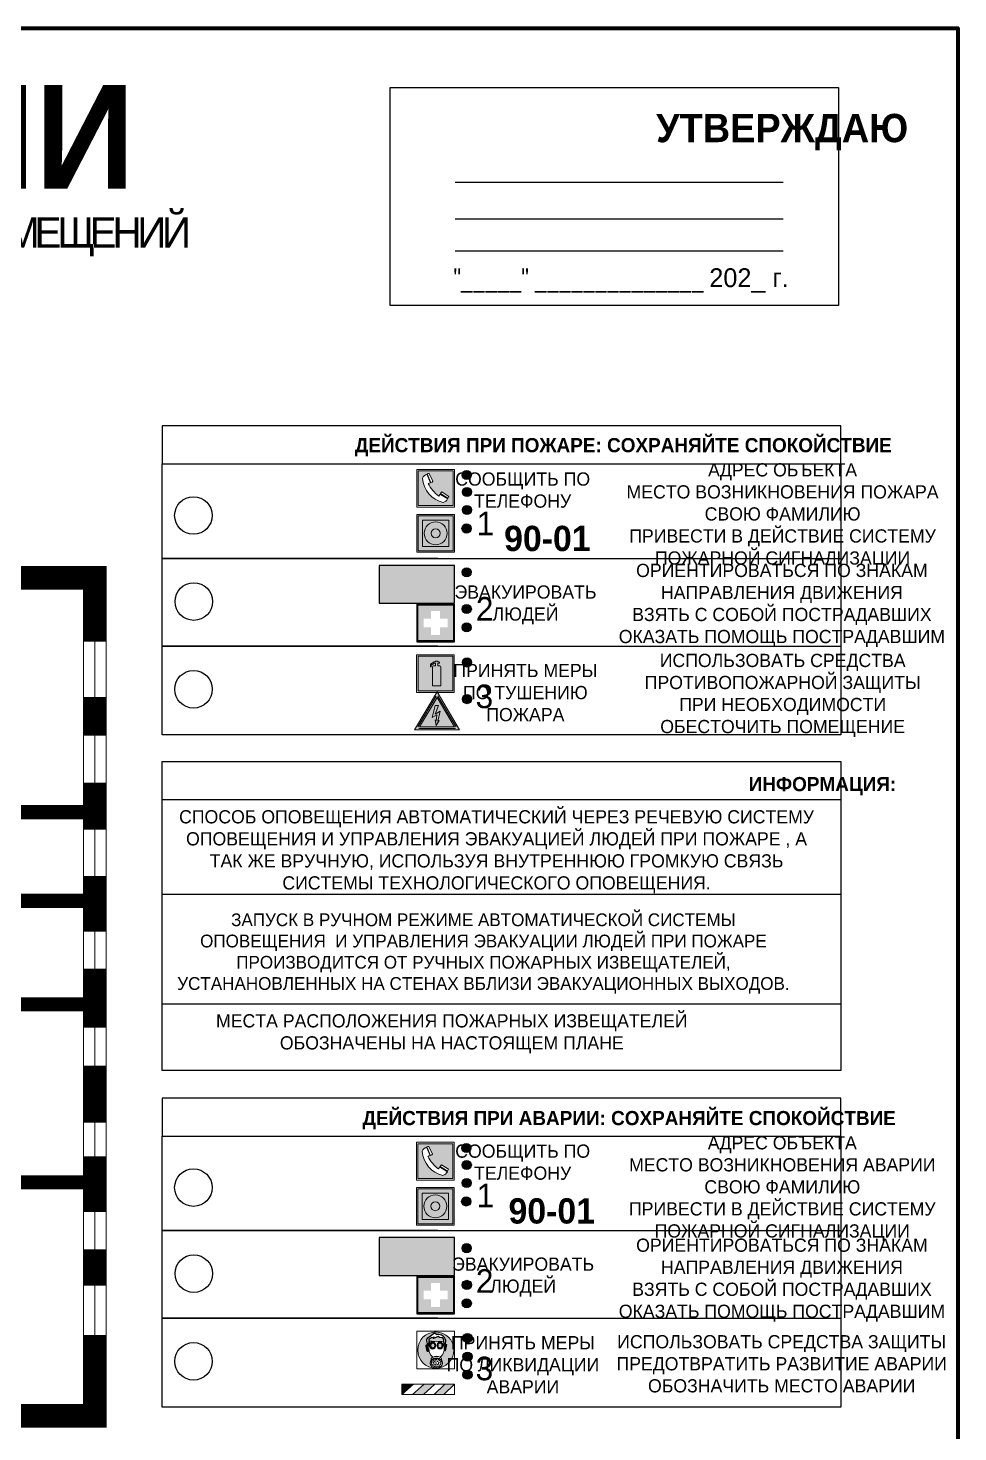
# Model space of a CAD drawing. Header units: millimetres. Extents: x 13810 to 67229, y 12374 to 21950.
# Drawn here: x 18299.7 to 18496.7, y 19186.2 to 19483.6 of the extents above; entities that cross this region are included whole.
import ezdxf

# ---------------------------------------------------------------- set-up
doc = ezdxf.new("R2010")
doc.units = ezdxf.units.MM
doc.styles.add('обычный', font='arial.ttf')

# ---------------------------------------------------------------- blocks, each defined once
blk = doc.blocks.new('A$C3E6D3DDE')
at = {"lineweight": 5}
h = blk.add_hatch(color=40, dxfattribs=at)
h.paths.add_polyline_path([(24.1, 1.45), (16.46, -11.35), (31.74, -11.35)])
h.paths.add_polyline_path([(24.09, -0.46), (30.03, -10.41), (18.14, -10.41)], flags=16)
h.paths.add_polyline_path([(24.54, -3.08), (23.41, -6.02), (25.13, -5.01), (24.33, -8.5), (24.82, -8.27), (23.79, -9.86), (23.4, -8.04), (23.8, -8.43), (24.04, -6.29), (22.39, -7.25), (23.44, -3.08)], flags=0)
h = blk.add_hatch(color=256, dxfattribs=at)
h.paths.add_polyline_path([(24.37, 0.03, 0.567511), (23.82, 0.03), (17.59, -10.4, 0.582454), (17.86, -10.88), (30.32, -10.88, 0.582149), (30.6, -10.4)])
h.paths.add_polyline_path([(24.09, -0.46), (18.14, -10.41), (30.03, -10.41)], flags=16)
h.paths.add_polyline_path([(24.54, -3.08), (23.41, -6.02), (25.13, -5.01), (24.33, -8.5), (24.82, -8.27), (23.79, -9.86), (23.4, -8.04), (23.8, -8.43), (24.04, -6.29), (22.39, -7.25), (23.44, -3.08)], flags=0)
h = blk.add_hatch(color=40, dxfattribs=at)
h.paths.add_polyline_path([(24.09, -0.46), (18.14, -10.41), (30.03, -10.41)])
h.paths.add_polyline_path([(24.82, -8.27), (23.79, -9.86), (23.4, -8.04), (23.8, -8.43), (24.04, -6.29), (22.39, -7.25), (23.44, -3.08), (24.54, -3.08), (23.41, -6.02), (25.13, -5.01), (24.33, -8.5)], flags=16)
at = {"color": 40, "lineweight": 5}
for p, q in [((16.46, -11.35), (24.1, 1.45)), ((24.1, 1.45), (31.74, -11.35))]:
    blk.add_line(p, q, dxfattribs=at)
at = {"lineweight": 5}
for p, q in [((17.59, -10.4), (23.82, 0.03)), ((24.37, 0.03), (30.6, -10.4)), ((18.14, -10.41), (24.09, -0.46)), ((23.44, -3.08), (22.39, -7.25)), ((23.41, -6.02), (24.54, -3.08)), ((24.54, -3.08), (23.44, -3.08)), ((24.09, -0.46), (30.03, -10.41)), ((22.39, -7.25), (24.04, -6.29)), ((23.8, -8.43), (23.4, -8.04)), ((23.4, -8.04), (23.79, -9.86)), ((25.13, -5.01), (23.41, -6.02)), ((23.79, -9.86), (24.82, -8.27)), ((24.04, -6.29), (23.8, -8.43)), ((24.33, -8.5), (25.13, -5.01)), ((24.82, -8.27), (24.33, -8.5)), ((17.86, -10.88), (30.32, -10.88)), ((18.14, -10.41), (30.03, -10.41))]:
    blk.add_line(p, q, dxfattribs=at)
at = {"color": 50, "lineweight": 5}
blk.add_line((31.74, -11.35), (16.46, -11.35), dxfattribs=at)
blk = doc.blocks.new('A$C38D26F80')
h = blk.add_hatch(color=5)
h.dxf.hatch_style = 1
h.paths.add_polyline_path([(-8.77, -4.48, 1), (-0.19, -4.48, 1)])
h.paths.add_polyline_path([(-6.75, -3.58), (-6.75, -3.31), (-6.62, -3.22), (-6.5, -3.22), (-6.42, -3.3), (-6.39, -3.28), (-6.59, -2.23), (-6.59, -2.01), (-6.38, -1.58), (-4.76, -0.4), (-4.13, -0.79, -0.362848), (-2.1, -2.1, -0.201049), (-2.17, -2.48, 0.085434), (-2.26, -3.13), (-1.9, -3.16), (-2.25, -4.7), (-2.4, -4.59), (-2.43, -4.34), (-2.36, -4.34), (-2.14, -3.34), (-2.47, -3.42), (-2.58, -1.95), (-2.77, -1.58), (-3.58, -1.52), (-3.92, -1.26), (-5.05, -1.73), (-4.87, -1.39), (-5.41, -1.6), (-5.41, -1.46), (-6.13, -1.87), (-6.18, -3.5), (-6.56, -3.47), (-6.37, -4.59), (-6.16, -4.43), (-6.16, -4.66), (-6.36, -4.79), (-6.37, -4.8), (-6.51, -4.76)], flags=16)
h.paths.add_polyline_path([(-6.51, -4.76), (-6.36, -4.79), (-6.37, -4.8)], flags=0)
h.paths.add_polyline_path([(-5.92, -2.34, 0.089508), (-2.67, -2.35), (-2.48, -3.88, -0.268602), (-3.4, -6.18, 0.262449), (-5.2, -6.18, -0.268602), (-6.11, -3.88)], flags=16)
edge = h.paths.add_edge_path(flags=16)
edge.add_ellipse((-5.19, -3.41), major_axis=(0, 0.842), ratio=0.848992, start_angle=0, end_angle=360)
edge = h.paths.add_edge_path(flags=0)
edge.add_ellipse((-5.19, -3.39), major_axis=(0, 0.665), ratio=0.853798, start_angle=0, end_angle=360)
edge = h.paths.add_edge_path(flags=0)
edge.add_ellipse((-5.19, -3.4), major_axis=(0, 0.528), ratio=0.864094, start_angle=0, end_angle=360)
edge = h.paths.add_edge_path(flags=16)
edge.add_ellipse((-3.47, -3.4), major_axis=(0, 0.842), ratio=0.848992, start_angle=0, end_angle=360)
h.paths.add_polyline_path([(-3.13, -6.45), (-3.13, -6.84, 0.383174), (-5.57, -6.85), (-5.57, -6.49, -0.369952)], flags=16)
edge = h.paths.add_edge_path(flags=0)
edge.add_ellipse((-3.47, -3.39), major_axis=(0, 0.665), ratio=0.853798, start_angle=0, end_angle=360)
edge = h.paths.add_edge_path(flags=0)
edge.add_ellipse((-3.47, -3.4), major_axis=(0, 0.528), ratio=0.864094, start_angle=0, end_angle=360)
edge = h.paths.add_edge_path(flags=16)
edge.add_ellipse((-4.34, -7.57), major_axis=(-1.48, 0), ratio=0.744955, start_angle=0, end_angle=360)
h.paths.add_polyline_path([(-5.01, -6.85, -1), (-5.15, -6.85, -1)], flags=0)
h.paths.add_polyline_path([(-5.33, -7.14, -1), (-5.47, -7.14, -1)], flags=0)
h.paths.add_polyline_path([(-4.61, -6.71, -1), (-4.74, -6.71, -1)], flags=16)
h.paths.add_polyline_path([(-5.43, -7.51, -1), (-5.57, -7.51, -1)], flags=0)
h.paths.add_polyline_path([(-4.26, -6.67, -1), (-4.4, -6.67, -1)], flags=16)
h.paths.add_polyline_path([(-4.74, -7.14, -1), (-4.88, -7.14, -1)], flags=0)
h.paths.add_polyline_path([(-4.93, -7.43, -1), (-5.07, -7.43, -1)], flags=0)
h.paths.add_polyline_path([(-4.41, -7.07, -1), (-4.54, -7.07, -1)], flags=0)
h.paths.add_polyline_path([(-5.33, -7.87, -1), (-5.46, -7.87, -1)], flags=0)
h.paths.add_polyline_path([(-3.8, -6.71, -1), (-3.94, -6.71, -1)], flags=16)
h.paths.add_polyline_path([(-4.85, -7.78, -1), (-4.98, -7.78, -1)], flags=0)
h.paths.add_polyline_path([(-3.96, -7.14, -1), (-4.1, -7.14, -1)], flags=0)
h.paths.add_polyline_path([(-4.33, -7.53, -1), (-4.47, -7.53, -1)], flags=0)
h.paths.add_polyline_path([(-5.09, -8.12, -1), (-5.23, -8.12, -1)], flags=0)
h.paths.add_polyline_path([(-3.5, -6.94, -1), (-3.64, -6.94, -1)], flags=0)
h.paths.add_polyline_path([(-4.54, -7.97, -1), (-4.68, -7.97, -1)], flags=0)
h.paths.add_polyline_path([(-3.66, -7.39, -1), (-3.8, -7.39, -1)], flags=0)
h.paths.add_polyline_path([(-4.73, -8.35, -1), (-4.86, -8.35, -1)], flags=0)
h.paths.add_polyline_path([(-4.09, -7.96, -1), (-4.23, -7.96, -1)], flags=0)
h.paths.add_polyline_path([(-3.77, -7.74, -1), (-3.91, -7.74, -1)], flags=0)
h.paths.add_polyline_path([(-3.22, -7.27, -1), (-3.35, -7.27, -1)], flags=0)
h.paths.add_polyline_path([(-4.34, -8.4, -1), (-4.47, -8.4, -1)], flags=0)
h.paths.add_polyline_path([(-3.16, -7.61, -1), (-3.3, -7.61, -1)], flags=0)
h.paths.add_polyline_path([(-3.9, -8.35, -1), (-4.04, -8.35, -1)], flags=0)
h.paths.add_polyline_path([(-3.32, -7.91, -1), (-3.46, -7.91, -1)], flags=0)
h.paths.add_polyline_path([(-3.55, -8.23, -1), (-3.69, -8.23, -1)], flags=0)
at = {"color": 5, "lineweight": 5}
for p, q in [((-4.48, 0), (-8.96, 0)), ((-8.96, 0), (-8.96, -4.48)), ((-4.48, 0), (0, 0)), ((0, 0), (0, -4.48)), ((-6.75, -3.31), (-6.62, -3.22)), ((-6.75, -3.58), (-6.75, -3.31)), ((-6.62, -3.22), (-6.5, -3.22)), ((-6.59, -2.01), (-6.38, -1.58)), ((-6.59, -2.23), (-6.59, -2.01)), ((-6.39, -3.28), (-6.59, -2.23)), ((-6.5, -3.22), (-6.42, -3.3)), ((-6.42, -3.3), (-6.39, -3.28)), ((-6.38, -1.58), (-4.76, -0.4)), ((-6.13, -1.87), (-6.18, -3.5)), ((-5.41, -1.46), (-6.13, -1.87)), ((-5.92, -2.34), (-6.11, -3.88)), ((-4.87, -1.39), (-5.41, -1.6)), ((-5.41, -1.6), (-5.41, -1.46)), ((-3.92, -1.26), (-5.05, -1.73)), ((-5.05, -1.73), (-4.87, -1.39)), ((-4.76, -0.4), (-4.13, -0.79)), ((-3.58, -1.52), (-3.92, -1.26)), ((-2.77, -1.58), (-3.58, -1.52)), ((-2.58, -1.95), (-2.77, -1.58)), ((-2.67, -2.34), (-2.48, -3.88)), ((-2.47, -3.42), (-2.58, -1.95)), ((-1.9, -3.16), (-2.26, -3.13)), ((-2.25, -4.7), (-1.9, -3.16)), ((-8.96, -8.96), (-8.96, -4.48)), ((-6.51, -4.76), (-6.75, -3.58)), ((-6.18, -3.5), (-6.56, -3.47)), ((-6.56, -3.47), (-6.37, -4.59)), ((-6.37, -4.8), (-6.51, -4.76)), ((-6.37, -4.59), (-6.16, -4.43)), ((-6.16, -4.66), (-6.37, -4.8)), ((-6.16, -4.43), (-6.16, -4.66)), ((-5.57, -6.49), (-5.57, -6.85)), ((-3.13, -6.45), (-3.13, -6.84)), ((-2.14, -3.34), (-2.47, -3.42)), ((-2.43, -4.34), (-2.4, -4.59)), ((-2.43, -4.34), (-2.36, -4.34)), ((-2.4, -4.59), (-2.25, -4.7)), ((-2.36, -4.34), (-2.14, -3.34)), ((0, -8.96), (0, -4.48)), ((-4.48, -8.96), (-8.96, -8.96)), ((-4.48, -8.96), (0, -8.96))]:
    blk.add_line(p, q, dxfattribs=at)
at = {"color": 5}
for p, q in [((-6.75, -3.31), (-6.62, -3.22)), ((-6.75, -3.58), (-6.75, -3.31)), ((-6.62, -3.22), (-6.5, -3.22)), ((-6.59, -2.01), (-6.38, -1.58)), ((-6.59, -2.23), (-6.59, -2.01)), ((-6.39, -3.28), (-6.59, -2.23)), ((-6.5, -3.22), (-6.42, -3.3)), ((-6.42, -3.3), (-6.39, -3.28)), ((-6.38, -1.58), (-4.76, -0.4)), ((-6.13, -1.87), (-6.18, -3.5)), ((-5.41, -1.46), (-6.13, -1.87)), ((-4.87, -1.39), (-5.41, -1.6)), ((-5.41, -1.6), (-5.41, -1.46)), ((-3.92, -1.26), (-5.05, -1.73)), ((-5.05, -1.73), (-4.87, -1.39)), ((-4.76, -0.4), (-4.13, -0.79)), ((-3.58, -1.52), (-3.92, -1.26)), ((-2.77, -1.58), (-3.58, -1.52)), ((-2.58, -1.95), (-2.77, -1.58)), ((-2.47, -3.42), (-2.58, -1.95)), ((-2.26, -3.13), (-1.9, -3.16)), ((-1.9, -3.16), (-2.25, -4.7)), ((-6.51, -4.76), (-6.75, -3.58)), ((-6.18, -3.5), (-6.56, -3.47)), ((-6.56, -3.47), (-6.37, -4.59)), ((-6.37, -4.8), (-6.51, -4.76)), ((-6.36, -4.79), (-6.51, -4.76)), ((-6.37, -4.59), (-6.16, -4.43)), ((-6.16, -4.66), (-6.37, -4.8)), ((-6.16, -4.66), (-6.36, -4.79)), ((-6.16, -4.43), (-6.16, -4.66)), ((-2.14, -3.34), (-2.47, -3.42)), ((-2.4, -4.59), (-2.43, -4.34)), ((-2.43, -4.34), (-2.36, -4.34)), ((-2.25, -4.7), (-2.4, -4.59)), ((-2.36, -4.34), (-2.14, -3.34))]:
    blk.add_line(p, q, dxfattribs=at)
at = {"color": 5, "lineweight": 5}
for centre, radius in [((-4.48, -4.48), 4.29), ((-4.67, -6.71), 0.0678), ((-4.33, -6.67), 0.0678), ((-3.87, -6.71), 0.0678), ((-5.5, -7.51), 0.0678), ((-5.4, -7.14), 0.0678), ((-5.4, -7.87), 0.0678), ((-5.16, -8.12), 0.0678), ((-5.08, -6.85), 0.0678), ((-5, -7.43), 0.0678), ((-4.91, -7.78), 0.0678), ((-4.81, -7.14), 0.0678), ((-4.79, -8.35), 0.0678), ((-4.61, -7.97), 0.0678), ((-4.47, -7.07), 0.0678), ((-4.4, -7.53), 0.0678), ((-4.4, -8.4), 0.0678), ((-4.16, -7.96), 0.0678), ((-4.03, -7.14), 0.0678), ((-3.97, -8.35), 0.0678), ((-3.84, -7.74), 0.0678), ((-3.73, -7.39), 0.0678), ((-3.62, -8.23), 0.0678), ((-3.57, -6.94), 0.0678), ((-3.39, -7.91), 0.0678), ((-3.28, -7.27), 0.0678), ((-3.23, -7.61), 0.0678)]:
    blk.add_circle(centre, radius, dxfattribs=at)
for centre, radius, start, end in [((-4.28, 6.66), 9.15, 259.6987, 280.1569), ((-0.47, -3.05), 1.79, 161.5846, 182.4584), ((-2.6, -2.2), 0.513, 326.4781, 11.7739), ((-3.66, -4.24), 2.47, 171.573, 231.7124), ((-4.33, -7.88), 1.87, 50.358, 131.5662), ((-4.34, -8.2), 1.82, 48.4943, 132.3565), ((-4.3, -7.78), 1.83, 60.5889, 119.4111), ((-4.93, -4.24), 2.47, 308.2876, 8.427)]:
    blk.add_arc(centre, radius, start, end, dxfattribs=at)
at = {"color": 5}
for centre, radius, start, end in [((-3.89, -2.66), 1.88, 17.387, 97.1599), ((-0.35, -3.07), 1.91, 162.2553, 181.7878), ((-2.6, -2.2), 0.511, 326.3906, 11.8614)]:
    blk.add_arc(centre, radius, start, end, dxfattribs=at)
at = {"color": 5, "lineweight": 5}
for centre, major_axis, ratio in [((-5.19, -3.41), (0, 0.842), 0.848992), ((-5.19, -3.39), (0, 0.665), 0.853798), ((-5.19, -3.4), (0, 0.528), 0.864094), ((-3.47, -3.4), (0, 0.842), 0.848992), ((-3.47, -3.39), (0, 0.665), 0.853798), ((-3.47, -3.4), (0, 0.528), 0.864094), ((-4.34, -7.57), (-1.48, 0), 0.744955)]:
    blk.add_ellipse(centre, major_axis=major_axis, ratio=ratio, dxfattribs=at)
blk = doc.blocks.new('A$C47DD6509')
at = {"lineweight": 5}
for points in [[(-8.69, 0), (-11.19, 0), (-11.19, -2.22)], [(-4.22, 0), (-6.45, 0), (-8.91, -2.22), (-6.61, -2.22)], [(0, 0), (-2.09, 0), (-4.36, -2.22), (-2.29, -2.22)]]:
    blk.add_hatch(color=242, dxfattribs=at).paths.add_polyline_path(points)
at = {"color": 242, "lineweight": 5}
for p, q in [((-11.19, -2.22), (-8.69, 0)), ((-11.19, -2.22), (-11.19, 0)), ((-11.19, 0), (-8.69, 0)), ((-11.19, 0), (0, 0)), ((-8.91, -2.22), (-6.45, 0)), ((-6.61, -2.22), (-4.22, 0)), ((-4.36, -2.22), (-2.09, 0)), ((-2.29, -2.22), (0, 0)), ((0, 0), (0, -2.22)), ((0, -2.22), (-11.19, -2.22))]:
    blk.add_line(p, q, dxfattribs=at)
blk = doc.blocks.new('A$C456E1F9C')
at = {"lineweight": 5}
h = blk.add_hatch(color=242, dxfattribs=at)
h.paths.add_polyline_path([(0.51, -1.47), (0.51, -13.26), (12.29, -13.26), (12.29, -1.47)])
h.paths.add_polyline_path([(5.42, -4.95, -0.254479), (4.78, -5.4), (3.52, -2.53, -0.209735), (4.23, -2.4)], flags=16)
h.paths.add_polyline_path([(8.53, -8.6), (10.87, -10.17), (10.54, -10.76), (8.03, -9.13, -0.192251)], flags=16)
h.paths.add_polyline_path([(4.61, -5.49, 0.005518), (3.87, -5.72, 0.128647), (7.49, -10.01, 0.00809), (7.83, -9.33), (10.47, -10.97, -0.16736), (8.99, -12.25, -0.327862), (1.95, -3.95, -0.166952), (3.36, -2.62)], flags=16)
at = {"color": 242, "lineweight": 5}
for p, q in [((0, -13.77), (0, -0.97)), ((12.8, -0.97), (0, -0.97)), ((4.61, -5.49), (3.36, -2.62)), ((3.52, -2.53), (4.78, -5.4)), ((4.23, -2.4), (5.42, -4.95)), ((12.8, -13.77), (12.8, -0.97)), ((7.83, -9.33), (10.47, -10.97)), ((8.03, -9.13), (10.54, -10.76)), ((10.81, -10.12), (8.53, -8.6)), ((0, -13.77), (12.8, -13.77)), ((10.54, -10.76), (10.8, -10.3)), ((10.8, -10.3), (10.81, -10.12))]:
    blk.add_line(p, q, dxfattribs=at)
blk.add_lwpolyline([(0.51, -1.47), (12.29, -1.47), (12.29, -13.26), (0.51, -13.26)], close=True, dxfattribs=at)
for centre, radius, start, end in [((4.59, -5.34), 2.99, 114.2845, 152.1974), ((11.12, -3.31), 9.19, 183.9915, 256.6009), ((4.02, -3.27), 0.891, 76.3284, 123.7092), ((14.98, -39.1), 35.17, 107.1487, 108.4135), ((13.86, -0.94), 11.08, 205.5536, 234.8762), ((4.68, -4.59), 0.824, 276.9621, 334.0723), ((-13.31, 0.8), 23.44, 332.5487, 334.4027), ((8.94, -9.5), 0.989, 114.4092, 157.9388), ((7.87, -9.46), 3, 291.9291, 329.9329)]:
    blk.add_arc(centre, radius, start, end, dxfattribs=at)
blk = doc.blocks.new('A$C54414219')
at = {"true_color": 0xffffff}
h = blk.add_hatch(color=7, dxfattribs=at)
h.paths.add_polyline_path([(2.39, -9.45), (2.39, -18.3), (11.23, -18.3), (11.23, -9.45)], flags=0)
h.paths.add_polyline_path([(10.71, -13.87, -1), (2.92, -13.87, -1)], flags=0)
h.paths.add_polyline_path([(8.3, -13.87, -1), (5.33, -13.87, -1)], flags=0)
h.paths.add_polyline_path([(0.41, -7.47), (0.41, -20.27), (13.21, -20.27), (13.21, -7.47)])
h.paths.add_polyline_path([(0.92, -19.77), (12.71, -19.77), (12.71, -7.98), (0.92, -7.98)], flags=16)
h.paths.add_polyline_path([(11.23, -9.45), (11.23, -18.3), (2.39, -18.3), (2.39, -9.45)], flags=0)
at = {"lineweight": 5}
h = blk.add_hatch(color=242, dxfattribs=at)
h.paths.add_polyline_path([(12.71, -7.98), (0.92, -7.98), (0.92, -19.77), (12.71, -19.77)])
h.paths.add_polyline_path([(11.23, -18.3), (2.39, -18.3), (2.39, -9.45), (11.23, -9.45)], flags=16)
h.paths.add_polyline_path([(10.71, -13.87, -1), (2.92, -13.87, -1)], flags=0)
h.paths.add_polyline_path([(8.3, -13.87, -1), (5.33, -13.87, -1)], flags=0)
at = {"true_color": 0xffffff}
h = blk.add_hatch(color=7, dxfattribs=at)
h.paths.add_polyline_path([(2.39, -9.45), (2.39, -18.3), (11.23, -18.3), (11.23, -9.45)])
h.paths.add_polyline_path([(10.71, -13.87, -1), (2.92, -13.87, -1)], flags=16)
h.paths.add_polyline_path([(8.3, -13.87, -1), (5.33, -13.87, -1)], flags=0)
at = {"lineweight": 5}
h = blk.add_hatch(color=242, dxfattribs=at)
h.paths.add_polyline_path([(2.92, -13.87, 1), (10.71, -13.87, 1)])
h.paths.add_polyline_path([(8.3, -13.87, -1), (5.33, -13.87, -1)], flags=16)
at = {"color": 242, "lineweight": 5}
for p, q in [((0.41, -20.27), (0.41, -7.47)), ((0.41, -7.47), (13.21, -7.47)), ((0.41, -7.47), (13.21, -7.47)), ((13.21, -20.27), (13.21, -7.47)), ((0.41, -20.27), (13.21, -20.27))]:
    blk.add_line(p, q, dxfattribs=at)
for points in [[(0.92, -7.98), (12.71, -7.98), (12.71, -19.77), (0.92, -19.77)], [(2.39, -9.45), (11.23, -9.45), (11.23, -18.3), (2.39, -18.3)]]:
    blk.add_lwpolyline(points, close=True, dxfattribs=at)
for radius in [3.89, 1.49]:
    blk.add_circle((6.81, -13.87), radius, dxfattribs=at)
blk = doc.blocks.new('A$C32E8229D')
at = {"true_color": 0xffffff}
blk.add_hatch(color=7, dxfattribs=at).paths.add_polyline_path([(0, 0), (0, -8), (16, -8), (16, 0)])
h = blk.add_hatch(color=126)
h.paths.add_polyline_path([(0.2, -0.2), (15.8, -0.2), (15.8, -7.8), (0.2, -7.8)])
h.paths.add_polyline_path([(13.49, -2.05), (12.08, -2.05), (11.37, -2.63, 0.162397), (11.29, -2.84), (11.29, -3.63), (10.35, -3.63), (10.35, -4.05), (11.68, -4.05), (11.68, -3.48), (12.26, -4.28), (11.29, -5.1), (11.29, -6.78), (11.85, -6.78), (11.85, -5.44), (12.8, -4.64), (12.8, -5.94), (14.46, -5.94), (14.46, -5.39), (13.45, -5.39), (13.45, -3.97), (12.46, -2.59), (13.15, -2.59), (13.69, -3.34), (14.18, -3)], flags=16)
h.paths.add_polyline_path([(10.74, -1.82, 1), (11.8, -1.82, 1)], flags=16)
h.paths.add_polyline_path([(9.39, -3.59), (5.99, -3.59), (6.56, -3.03), (5.91, -3.03), (5.1, -3.83), (5.91, -4.64), (6.56, -4.64), (5.99, -4.09), (9.39, -4.09)], flags=16)
h.paths.add_polyline_path([(4.29, -1.08), (1.72, -1.08), (1.72, -6.6), (4.29, -6.6)], flags=16)
at = {"color": 126}
blk.add_lwpolyline([(16, -8), (0, -8), (0, 0), (16, 0)], close=True, dxfattribs=at)
blk = doc.blocks.new('A$C18900ED3')
h = blk.add_hatch(color=126)
h.paths.add_polyline_path([(-0.18, -0.18), (-7.02, -0.18), (-7.02, -7.02), (-0.18, -7.02)])
h.paths.add_polyline_path([(-5.89, -4.46), (-5.89, -2.77), (-4.46, -2.77), (-4.46, -1.31), (-2.77, -1.31), (-2.77, -2.77), (-1.33, -2.77), (-1.33, -4.46), (-2.77, -4.46), (-2.77, -5.89), (-4.46, -5.89), (-4.46, -4.46)], flags=16)
at = {"color": 126}
for p, q in [((-7.2, 0), (-7.2, -7.2)), ((0, 0), (-7.2, 0)), ((0, -7.2), (0, 0)), ((-7.02, -7.02), (-7.02, -0.18)), ((-7.02, -0.18), (-0.18, -0.18)), ((-0.18, -0.18), (-0.18, -7.02)), ((-7.2, -7.2), (0, -7.2)), ((-0.18, -7.02), (-7.02, -7.02))]:
    blk.add_line(p, q, dxfattribs=at)
blk = doc.blocks.new('A$C3AD82952')
at = {"true_color": 0xf5f5ff}
h = blk.add_hatch(color=7, dxfattribs=at)
h.dxf.hatch_style = 1
h.paths.add_polyline_path([(8.21, 8.73, 0.414214), (7.89, 9.05), (7.22, 9.05), (7.22, 9.92), (7.59, 9.92, 1), (7.57, 10.36), (7.22, 10.36), (7.22, 10.6), (6.43, 10.6), (6.43, 10.36), (6.01, 10.36), (4.74, 9.59), (4.74, 8.69), (4.98, 8.73), (4.98, 9.26), (6.12, 9.91), (6.43, 9.91), (6.43, 9.05), (5.76, 9.05, 0.414214), (5.44, 8.73), (5.44, 2.2), (8.21, 2.2)], flags=0)
h.paths.add_polyline_path([(12.8, 12.8), (0, 12.8), (0, 0), (12.8, 0)])
h.paths.add_polyline_path([(0.51, 12.29), (12.29, 12.29), (12.29, 0.51), (0.51, 0.51)], flags=16)
h.paths.add_polyline_path([(4.74, 9.59), (6.01, 10.36), (6.43, 10.36), (6.43, 10.6), (7.22, 10.6), (7.22, 10.36), (7.59, 10.36, -0.94586), (7.59, 9.92), (7.22, 9.92), (7.22, 9.05), (7.89, 9.05, -0.414214), (8.21, 8.73), (8.21, 2.2), (5.44, 2.2), (5.44, 8.73, -0.414214), (5.76, 9.05), (6.43, 9.05), (6.43, 9.91), (6.12, 9.91), (4.98, 9.26), (4.98, 8.73), (4.74, 8.69)], flags=0)
h = blk.add_hatch(color=242)
h.dxf.hatch_style = 1
h.paths.add_polyline_path([(12.29, 12.29), (0.51, 12.29), (0.51, 0.51), (12.29, 0.51)])
h.paths.add_polyline_path([(4.74, 8.69), (4.74, 9.59), (6.01, 10.36), (6.43, 10.36), (6.43, 10.6), (7.22, 10.6), (7.22, 10.36), (7.59, 10.36, -0.94586), (7.59, 9.92), (7.22, 9.92), (7.22, 9.05), (7.89, 9.05, -0.414214), (8.21, 8.73), (8.21, 2.2), (5.44, 2.2), (5.44, 8.73, -0.414214), (5.76, 9.05), (6.43, 9.05), (6.43, 9.91), (6.12, 9.91), (4.98, 9.26), (4.98, 8.73)], flags=16)
h = blk.add_hatch(color=7, dxfattribs=at)
h.dxf.hatch_style = 1
h.paths.add_polyline_path([(8.21, 8.73, 0.414214), (7.89, 9.05), (7.22, 9.05), (7.22, 9.92), (7.59, 9.92, 1), (7.57, 10.36), (7.22, 10.36), (7.22, 10.6), (6.43, 10.6), (6.43, 10.36), (6.01, 10.36), (4.74, 9.59), (4.74, 8.69), (4.98, 8.73), (4.98, 9.26), (6.12, 9.91), (6.43, 9.91), (6.43, 9.05), (5.76, 9.05, 0.414214), (5.44, 8.73), (5.44, 2.2), (8.21, 2.2)])
at = {"color": 242, "lineweight": 5}
for p, q in [((0, 0), (0, 12.8)), ((0, 12.8), (12.8, 12.8)), ((6.01, 10.36), (4.74, 9.59)), ((4.74, 9.59), (4.74, 8.69)), ((4.98, 9.26), (6.12, 9.91)), ((6.01, 10.36), (6.43, 10.36)), ((6.12, 9.91), (6.43, 9.91)), ((7.22, 10.6), (6.43, 10.6)), ((6.43, 10.6), (6.43, 10.36)), ((6.43, 9.91), (6.43, 9.05)), ((7.22, 10.36), (7.22, 10.6)), ((7.59, 10.36), (7.22, 10.36)), ((7.22, 9.05), (7.22, 9.92)), ((7.59, 9.92), (7.22, 9.92)), ((12.8, 0), (12.8, 12.8)), ((4.74, 8.69), (4.98, 8.73)), ((4.98, 8.73), (4.98, 9.26)), ((5.44, 2.2), (5.44, 8.73)), ((5.76, 9.05), (6.43, 9.05)), ((7.89, 9.05), (7.22, 9.05)), ((8.21, 2.2), (8.21, 8.73)), ((0, 0), (12.8, 0)), ((5.44, 2.2), (8.21, 2.2))]:
    blk.add_line(p, q, dxfattribs=at)
blk.add_lwpolyline([(0.51, 12.29), (12.29, 12.29), (12.29, 0.51), (0.51, 0.51)], close=True, dxfattribs=at)
for centre, radius, start, end in [((7.58, 10.14), 0.223, 273.1875, 86.8125), ((5.76, 8.73), 0.32, 90, 180), ((7.89, 8.73), 0.32, 0, 90)]:
    blk.add_arc(centre, radius, start, end, dxfattribs=at)

msp = doc.modelspace()

# ---------------------------------------------------------------- hatches: boundary and pattern name
at = {"lineweight": 0}
h = msp.add_hatch(color=256, dxfattribs=at)
h.dxf.hatch_style = 1
h.paths.add_polyline_path([(18391.67, 19388.91, 1), (18393.6, 19388.91, 1)])
h = msp.add_hatch(color=256, dxfattribs=at)
h.dxf.hatch_style = 1
h.paths.add_polyline_path([(18391.77, 19385.33, 1), (18393.71, 19385.33, 1)])
h = msp.add_hatch(color=256, dxfattribs=at)
h.dxf.hatch_style = 1
h.paths.add_polyline_path([(18391.73, 19381.52, 1), (18393.67, 19381.52, 1)])
h = msp.add_hatch(color=256, dxfattribs=at)
h.dxf.hatch_style = 1
h.paths.add_polyline_path([(18391.65, 19377.59, 1), (18393.58, 19377.59, 1)])
h = msp.add_hatch(color=256, dxfattribs=at)
h.dxf.hatch_style = 1
h.paths.add_polyline_path([(18391.66, 19368.32, 1), (18393.6, 19368.32, 1)])
h = msp.add_hatch(color=256, dxfattribs=at)
h.dxf.hatch_style = 1
h.paths.add_polyline_path([(18391.7, 19360.54, 1), (18393.64, 19360.54, 1)])
h = msp.add_hatch(color=256, dxfattribs=at)
h.dxf.hatch_style = 1
h.paths.add_polyline_path([(18391.7, 19356.64, 1), (18393.63, 19356.64, 1)])
h = msp.add_hatch(color=256, dxfattribs=at)
h.dxf.hatch_style = 1
h.paths.add_polyline_path([(18391.76, 19349.22, 1), (18393.69, 19349.22, 1)])
h = msp.add_hatch(color=256, dxfattribs=at)
h.dxf.hatch_style = 1
h.paths.add_polyline_path([(18391.76, 19341.45, 1), (18393.69, 19341.45, 1)])
h = msp.add_hatch(color=256, dxfattribs=at)
h.dxf.hatch_style = 1
h.paths.add_polyline_path([(18391.6, 19246.36, 1), (18393.54, 19246.36, 1)])
h = msp.add_hatch(color=256, dxfattribs=at)
h.dxf.hatch_style = 1
h.paths.add_polyline_path([(18391.71, 19242.78, 1), (18393.64, 19242.78, 1)])
h = msp.add_hatch(color=256, dxfattribs=at)
h.dxf.hatch_style = 1
h.paths.add_polyline_path([(18391.67, 19238.97, 1), (18393.6, 19238.97, 1)])
h = msp.add_hatch(color=256, dxfattribs=at)
h.dxf.hatch_style = 1
h.paths.add_polyline_path([(18391.59, 19235.04, 1), (18393.52, 19235.04, 1)])
h = msp.add_hatch(color=256, dxfattribs=at)
h.dxf.hatch_style = 1
h.paths.add_polyline_path([(18391.67, 19225.15, 1), (18393.6, 19225.15, 1)])
h = msp.add_hatch(color=256, dxfattribs=at)
h.dxf.hatch_style = 1
h.paths.add_polyline_path([(18391.71, 19217.37, 1), (18393.64, 19217.37, 1)])
h = msp.add_hatch(color=256, dxfattribs=at)
h.dxf.hatch_style = 1
h.paths.add_polyline_path([(18391.71, 19213.47, 1), (18393.64, 19213.47, 1)])
h = msp.add_hatch(color=256, dxfattribs=at)
h.dxf.hatch_style = 1
h.paths.add_polyline_path([(18391.86, 19206.12, 1), (18393.8, 19206.12, 1)])
h = msp.add_hatch(color=256, dxfattribs=at)
h.dxf.hatch_style = 1
h.paths.add_polyline_path([(18391.86, 19202.17, 1), (18393.79, 19202.17, 1)])
h = msp.add_hatch(color=256, dxfattribs=at)
h.dxf.hatch_style = 1
h.paths.add_polyline_path([(18391.86, 19198.34, 1), (18393.79, 19198.34, 1)])

# ---------------------------------------------------------------- linework, layer by layer
at = {"color": 2, "lineweight": 100}
msp.add_lwpolyline([(17896.73, 19483.6), (18496.73, 19483.6), (18496.73, 19088.6), (17896.73, 19088.6)], close=True, dxfattribs=at)
for points in [[(18376.45, 19471.03), (18471.45, 19471.03), (18471.45, 19424.82), (18376.45, 19424.82)], [(18328.13, 19391.27), (18471.89, 19391.27), (18471.89, 19399.32), (18328.13, 19399.32)], [(18328.13, 19391.27), (18471.89, 19391.27), (18471.89, 19333.87), (18328.13, 19333.87)], [(18328.13, 19248.9), (18471.89, 19248.9), (18471.89, 19256.95), (18328.13, 19256.95)], [(18328.13, 19248.9), (18471.89, 19248.9), (18471.89, 19191.5), (18328.13, 19191.5)]]:
    msp.add_lwpolyline(points, close=True)
for points in [[(18390.2, 19450.98), (18459.73, 19450.98)], [(18390.2, 19443.22), (18459.73, 19443.22)], [(18390.2, 19436.43), (18459.73, 19436.43)], [(18386.54, 19371.27), (18328.13, 19371.27), (18471.89, 19371.27)], [(18386.54, 19352.7), (18328.13, 19352.7), (18471.89, 19352.7)], [(18386.54, 19228.9), (18328.13, 19228.9), (18471.89, 19228.9)], [(18386.54, 19210.33), (18328.13, 19210.33), (18471.89, 19210.33)]]:
    msp.add_lwpolyline(points)
at = {"lineweight": 0}
for points, const_width in [([(18283.74, 19367.16), (18313.84, 19367.16), (18313.84, 19353.59)], 5), ([(18313.84, 19341.87), (18313.84, 19333.68)], 5), ([(18313.84, 19323.72), (18313.84, 19313.77)], 5), ([(18264.04, 19317.51), (18312.99, 19317.51)], 3), ([(18313.84, 19303.98), (18313.84, 19292.17)], 5), ([(18247.38, 19298.73), (18312.51, 19298.73)], 3), ([(18313.84, 19284.32), (18313.84, 19271.83)], 5), ([(18263.58, 19276.81), (18315.22, 19276.81)], 3), ([(18313.84, 19263.82), (18313.84, 19251.73)], 5), ([(18313.84, 19244.57), (18313.84, 19232.81)], 5), ([(18264.28, 19239.1), (18313.85, 19239.1)], 3), ([(18313.84, 19224.89), (18313.84, 19217.22)], 5), ([(18313.84, 19206.74), (18313.84, 19189.64), (18255.49, 19189.64)], 5)]:
    msp.add_lwpolyline(points, dxfattribs=dict(at, const_width=const_width))
for points in [[(18311.44, 19206.64), (18311.44, 19361.82)], [(18313.84, 19206.74), (18313.84, 19361.92)], [(18316.29, 19206.55), (18316.29, 19361.73)]]:
    msp.add_lwpolyline(points, dxfattribs=at)
at = {"color": 0}
msp.add_lwpolyline([(18328.13, 19328.21), (18471.89, 19328.21), (18471.89, 19262.76), (18328.13, 19262.76)], close=True, dxfattribs=at)
for points in [[(18328.13, 19320.16), (18471.89, 19320.16)], [(18328.13, 19300.16), (18471.89, 19300.16)], [(18328.13, 19276.91), (18471.89, 19276.91)]]:
    msp.add_lwpolyline(points, dxfattribs=at)
for centre, radius in [((18392.63, 19388.91), 0.966), ((18392.74, 19385.33), 0.966), ((18334.75, 19380.35), 3.98), ((18392.7, 19381.52), 0.966), ((18392.62, 19377.59), 0.966), ((18392.63, 19368.32), 0.966), ((18334.84, 19362.12), 3.98), ((18392.67, 19360.54), 0.966), ((18392.66, 19356.64), 0.966), ((18392.72, 19349.22), 0.966), ((18334.78, 19343.54), 3.98), ((18392.73, 19341.45), 0.966), ((18392.57, 19246.36), 0.966), ((18392.67, 19242.78), 0.966), ((18334.75, 19237.98), 3.98), ((18392.64, 19238.97), 0.966), ((18392.55, 19235.04), 0.966), ((18392.64, 19225.15), 0.966), ((18334.84, 19219.75), 3.98), ((18392.68, 19217.37), 0.966), ((18392.67, 19213.47), 0.966), ((18334.78, 19201.17), 3.98), ((18392.83, 19206.12), 0.966), ((18392.82, 19202.17), 0.966), ((18392.83, 19198.34), 0.966)]:
    msp.add_circle(centre, radius)

# ---------------------------------------------------------------- block references
for name, p, xscale, yscale, zscale in [('A$C456E1F9C', (18382.08, 19390.73), 0.625, 0.625, 0.625), ('A$C54414219', (18381.82, 19385.24), 0.625, 0.625, 0.625), ('A$C18900ED3', (18390.08, 19361.6), 1.111111111007631, 1.111111111007631, 1.111111111007631), ('A$C3AD82952', (18382.03, 19342.86), 0.625, 0.625, 0.625), ('A$C3E6D3DDE', (18371.32, 19342.06), 0.625, 0.625, 0.625), ('A$C456E1F9C', (18382.01, 19248.18), 0.625, 0.625, 0.625), ('A$C54414219', (18381.76, 19242.69), 0.625, 0.625, 0.625), ('A$C18900ED3', (18390.08, 19219.23), 1.111111111007631, 1.111111111007631, 1.111111111007631), ('A$C38D26F80', (18390.1, 19207.56), 0.8928571427240968, 0.8928571427240968, 0.8928571427240968)]:
    msp.add_blockref(name, p, dxfattribs=dict(xscale=xscale, yscale=yscale, zscale=zscale))
at = {"xscale": -1}
for p in [(18390.08, 19369.75), (18390.08, 19227.38)]:
    msp.add_blockref('A$C32E8229D', p, dxfattribs=at)
at = {"color": 242, "true_color": 0xc1121c}
msp.add_blockref('A$C47DD6509', (18390.1, 19196.34), dxfattribs=at)

# ---------------------------------------------------------------- texts
at = {"lineweight": 0, "style": 'обычный'}
for s, insert, char_height, width, attachment_point in [('{\\fProxima Nova Rg|b1|i0|c204|p2;ПЛАН ЭВАКУАЦИИ}', (18045.23, 19471.56), 22, 493.8901, 1), ('\\pi-18,l18,t18;{\\fProxima Nova Rg|b1|i0|c204|p2;УТВЕРЖДАЮ\\H1.1997x; }', (18459.49, 19461.56), 6, 126.6484, 5), ('{\\fArial Narrow|b0|i0|c204|p34;"_____" ______________ \\fProxima Nova Rg|b0|i0|c204|p2;202_ г. }', (18425.36, 19430.14), 4, 78.6503, 5), ('{\\fProxima Nova Rg|b1|i0|c204|p2;ДЕЙСТВИЯ ПРИ ПОЖАРЕ: СОХРАНЯЙТЕ СПОКОЙСТВИЕ\\H1.6644x; }', (18425.84, 19394.82), 3, 175.1736, 5), ('{\\fProxima Nova Rg|b0|i0|c204|p2;СООБЩИТЬ ПО \\PТЕЛЕФОНУ}', (18404.51, 19385.72), 2.8, 126.6484, 5), ('\\pi-8.4,l8.4,t8.4;{\\fProxima Nova Rg|b0|i0|c204|p2;АДРЕС ОБЪЕКТА\\PМЕСТО ВОЗНИКНОВЕНИЯ ПОЖАРА \\PСВОЮ ФАМИЛИЮ\\PПРИВЕСТИ В ДЕЙСТВИЕ СИСТЕМУ \\PПОЖАРНОЙ СИГНАЛИЗАЦИИ}', (18459.58, 19380.28), 2.8, 126.6484, 5), ('{\\fProxima Nova Rg|b0|i0|c204|p2;1\\H1.1667x; }', (18396.61, 19378.66), 5, 126.6484, 5), ('{\\fProxima Nova Rg|b1|i0|c204|p2;\\H1.0714x;90-01\\fProxima Nova Rg|b0|i0|c204|p2;\\H0.93331x; \\H1.3449x; }', (18409.74, 19375.45), 5, 126.6484, 5), ('\\pi-8.4,l8.4,t8.4;{\\fProxima Nova Rg|b0|i0|c204|p2;ОРИЕНТИРОВАТЬСЯ ПО ЗНАКАМ \\PНАПРАВЛЕНИЯ ДВИЖЕНИЯ\\PВЗЯТЬ С СОБОЙ ПОСТРАДАВШИХ\\PОКАЗАТЬ ПОМОЩЬ ПОСТРАДАВШИМ}', (18459.44, 19361.31), 2.8, 126.6484, 5), ('{\\fProxima Nova Rg|b0|i0|c204|p2;ЭВАКУИРОВАТЬ \\PЛЮДЕЙ}', (18405.11, 19361.4), 2.8, 126.6484, 5), ('{\\fProxima Nova Rg|b0|i0|c204|p2;2\\H1.1967x; }', (18396.46, 19360.57), 5, 126.6484, 5), ('\\pi-8.4,l8.4,t8.4;{\\fProxima Nova Rg|b0|i0|c204|p2;ИСПОЛЬЗОВАТЬ СРЕДСТВА \\PПРОТИВОПОЖАРНОЙ ЗАЩИТЫ \\PПРИ НЕОБХОДИМОСТИ \\PОБЕСТОЧИТЬ ПОМЕЩЕНИЕ}', (18459.6, 19342.24), 2.8, 126.6484, 5), ('{\\fProxima Nova Rg|b0|i0|c204|p2;ПРИНЯТЬ МЕРЫ \\PПО ТУШЕНИЮ \\PПОЖАРА}', (18405.08, 19342.82), 2.8, 126.6484, 5), ('{\\fProxima Nova Rg|b0|i0|c204|p2;3\\H1.1967x; }', (18396.4, 19342), 5, 126.6484, 5), ('{\\fProxima Nova Rg|b1|i0|c204|p2;ИНФОРМАЦИЯ:\\H1.1997x; }', (18468.03, 19323.02), 3, 175.1736, 5), ('{\\fProxima Nova Rg|b0|i0|c204|p2;СПОСОБ ОПОВЕЩЕНИЯ АВТОМАТИЧЕСКИЙ ЧЕРЕЗ РЕЧЕВУЮ СИСТЕМУ ОПОВЕЩЕНИЯ И УПРАВЛЕНИЯ ЭВАКУАЦИЕЙ ЛЮДЕЙ ПРИ ПОЖАРЕ , А ТАК ЖЕ ВРУЧНУЮ, ИСПОЛЬЗУЯ ВНУТРЕННЮЮ ГРОМКУЮ СВЯЗЬ СИСТЕМЫ ТЕХНОЛОГИЧЕСКОГО ОПОВЕЩЕНИЯ.}', (18398.98, 19309.12), 2.8, 137.0334, 5), ('{\\fProxima Nova Rg|b0|i0|c204|p2;\\P\\pt8.1;ЗАПУСК В РУЧНОМ РЕЖИМЕ АВТОМАТИЧЕСКОЙ СИСТЕМЫ ОПОВЕЩЕНИЯ  И УПРАВЛЕНИЯ ЭВАКУАЦИИ ЛЮДЕЙ ПРИ ПОЖАРЕ ПРОИЗВОДИТСЯ ОТ РУЧНЫХ ПОЖАРНЫХ ИЗВЕЩАТЕЛЕЙ, УСТАНАНОВЛЕННЫХ НА СТЕНАХ ВБЛИЗИ ЭВАКУАЦИОННЫХ ВЫХОДОВ. }', (18396.2, 19289.82), 2.7, 131.4512, 5), ('\\pt8.4;{\\fProxima Nova Rg|b0|i0|c204|p2;\\PМЕСТА РАСПОЛОЖЕНИЯ ПОЖАРНЫХ ИЗВЕЩАТЕЛЕЙ ОБОЗНАЧЕНЫ НА НАСТОЯЩЕМ ПЛАНЕ}', (18389.5, 19272.9), 2.8, 118.5618, 5), ('{\\fProxima Nova Rg|b1|i0|c204|p2;ДЕЙСТВИЯ ПРИ АВАРИИ: СОХРАНЯЙТЕ СПОКОЙСТВИЕ\\H1.6644x; }', (18427.07, 19252.27), 3, 175.1736, 5), ('{\\fProxima Nova Rg|b0|i0|c204|p2;СООБЩИТЬ ПО \\PТЕЛЕФОНУ}', (18404.51, 19243.35), 2.8, 126.6484, 5), ('\\pi-8.4,l8.4,t8.4;{\\fProxima Nova Rg|b0|i0|c204|p2;АДРЕС ОБЪЕКТА\\PМЕСТО ВОЗНИКНОВЕНИЯ АВАРИИ\\PСВОЮ ФАМИЛИЮ\\PПРИВЕСТИ В ДЕЙСТВИЕ СИСТЕМУ \\PПОЖАРНОЙ СИГНАЛИЗАЦИИ}', (18459.52, 19237.73), 2.8, 126.6484, 5), ('{\\fProxima Nova Rg|b0|i0|c204|p2;1\\H1.1667x; }', (18396.61, 19236.29), 5, 126.6484, 5), ('{\\fProxima Nova Rg|b1|i0|c204|p2;\\H1.0714x;90-01\\fProxima Nova Rg|b0|i0|c204|p2;\\H0.93331x; \\H1.3449x; }', (18410.68, 19233), 5, 126.6484, 5), ('\\pi-8.4,l8.4,t8.4;{\\fProxima Nova Rg|b0|i0|c204|p2;ОРИЕНТИРОВАТЬСЯ ПО ЗНАКАМ \\PНАПРАВЛЕНИЯ ДВИЖЕНИЯ\\PВЗЯТЬ С СОБОЙ ПОСТРАДАВШИХ\\PОКАЗАТЬ ПОМОЩЬ ПОСТРАДАВШИМ}', (18459.45, 19218.37), 2.8, 126.6484, 5), ('{\\fProxima Nova Rg|b0|i0|c204|p2;ЭВАКУИРОВАТЬ \\PЛЮДЕЙ}', (18404.61, 19219.03), 2.8, 126.6484, 5), ('{\\fProxima Nova Rg|b0|i0|c204|p2;2\\H1.1967x; }', (18396.46, 19218.2), 5, 126.6484, 5), ('{\\fProxima Nova Rg|b0|i0|c204|p2;ПРИНЯТЬ МЕРЫ \\PПО ЛИКВИДАЦИИ \\PАВАРИИ}', (18404.57, 19200.45), 2.8, 126.6484, 5), ('\\pi-8.4,l8.4,t8.4;{\\fProxima Nova Rg|b0|i0|c204|p2;ИСПОЛЬЗОВАТЬ СРЕДСТВА ЗАЩИТЫ \\PПРЕДОТВРАТИТЬ РАЗВИТИЕ АВАРИИ\\PОБОЗНАЧИТЬ МЕСТО АВАРИИ}', (18459.39, 19200.64), 2.8, 126.6484, 5), ('{\\fProxima Nova Rg|b0|i0|c204|p2;3\\H1.1967x; }', (18396.4, 19199.63), 5, 126.6484, 5)]:
    msp.add_mtext(s, dxfattribs=dict(at, insert=insert, char_height=char_height, width=width, attachment_point=attachment_point))
at = {"color": 0, "lineweight": 0, "insert": (18195.85, 19438.11), "char_height": 8, "width": 449.2158, "attachment_point": 5, "style": 'обычный'}
msp.add_mtext('{\\fArial Black|b1|i0|c204|p34;\\H2x;\\T0.85;  \\fArial Narrow|b0|i0|c204|p34;\\H0.8x;\\W0.9;\\P\\fProxima Nova Rg|b0|i0|c204|p2;\\H0.5x;\\W1;\\C256;ПРИ ПОЖАРЕ  ИЛИ ДРУГИХ ЧРЕЗВЫЧАЙНЫХ СИТУАЦИЯХ  ИЗ ПОМЕЩЕНИЙ \\fProxima Nova Rg|b1|i0|c204|p2;\\H1.25x;\\PЗДАНИЯ УПРАВЛЕНИЯ \\fProxima Nova Rg|b1|i0|c0|p2; \\fProxima Nova Rg|b1|i0|c204|p2;КОРПУС №\\fProxima Nova Rg|b1|i0|c0|p2;3\\fProxima Nova Rg|b1|i0|c204|p2;   \\fProxima Nova Rg|b1|i0|c0|p2;\\P\\fProxima Nova Rg|b1|i0|c204|p2;ЭТАЖ \\fProxima Nova Rg|b1|i0|c0|p2;2}', dxfattribs=at)

doc.saveas('drawing.dxf')
